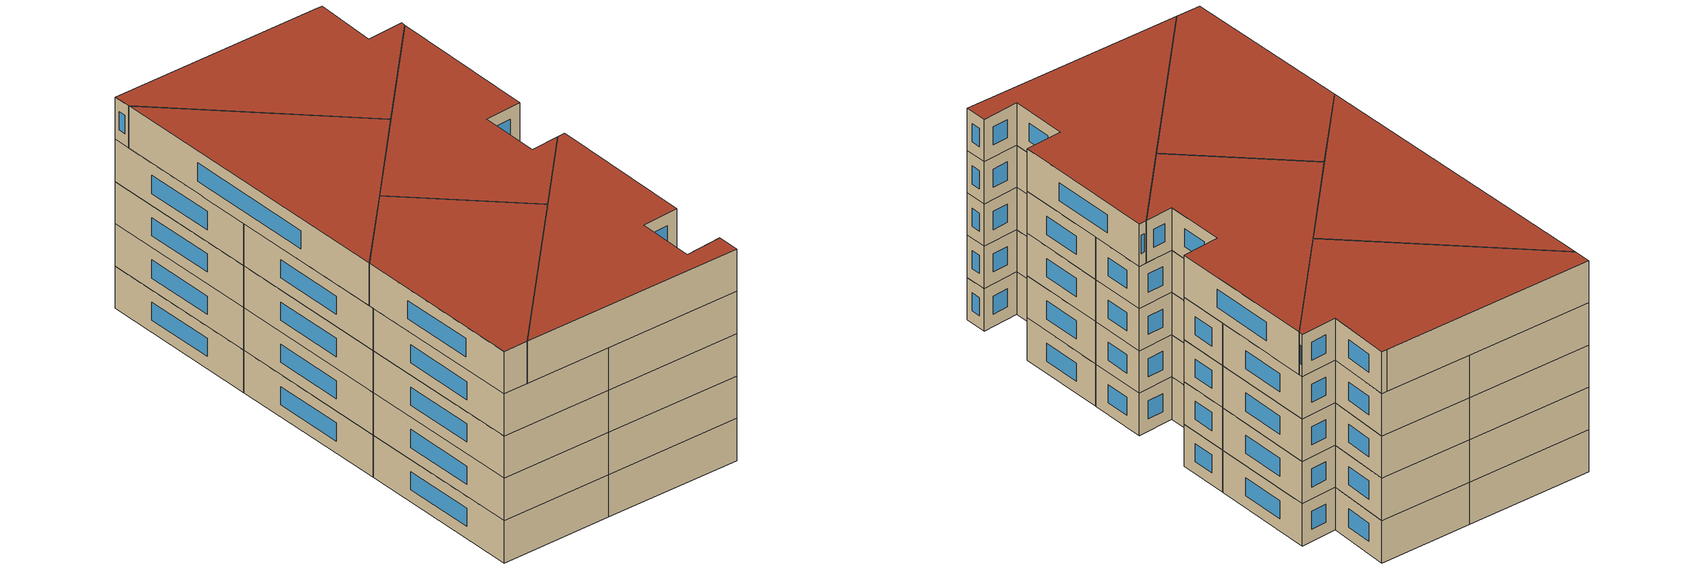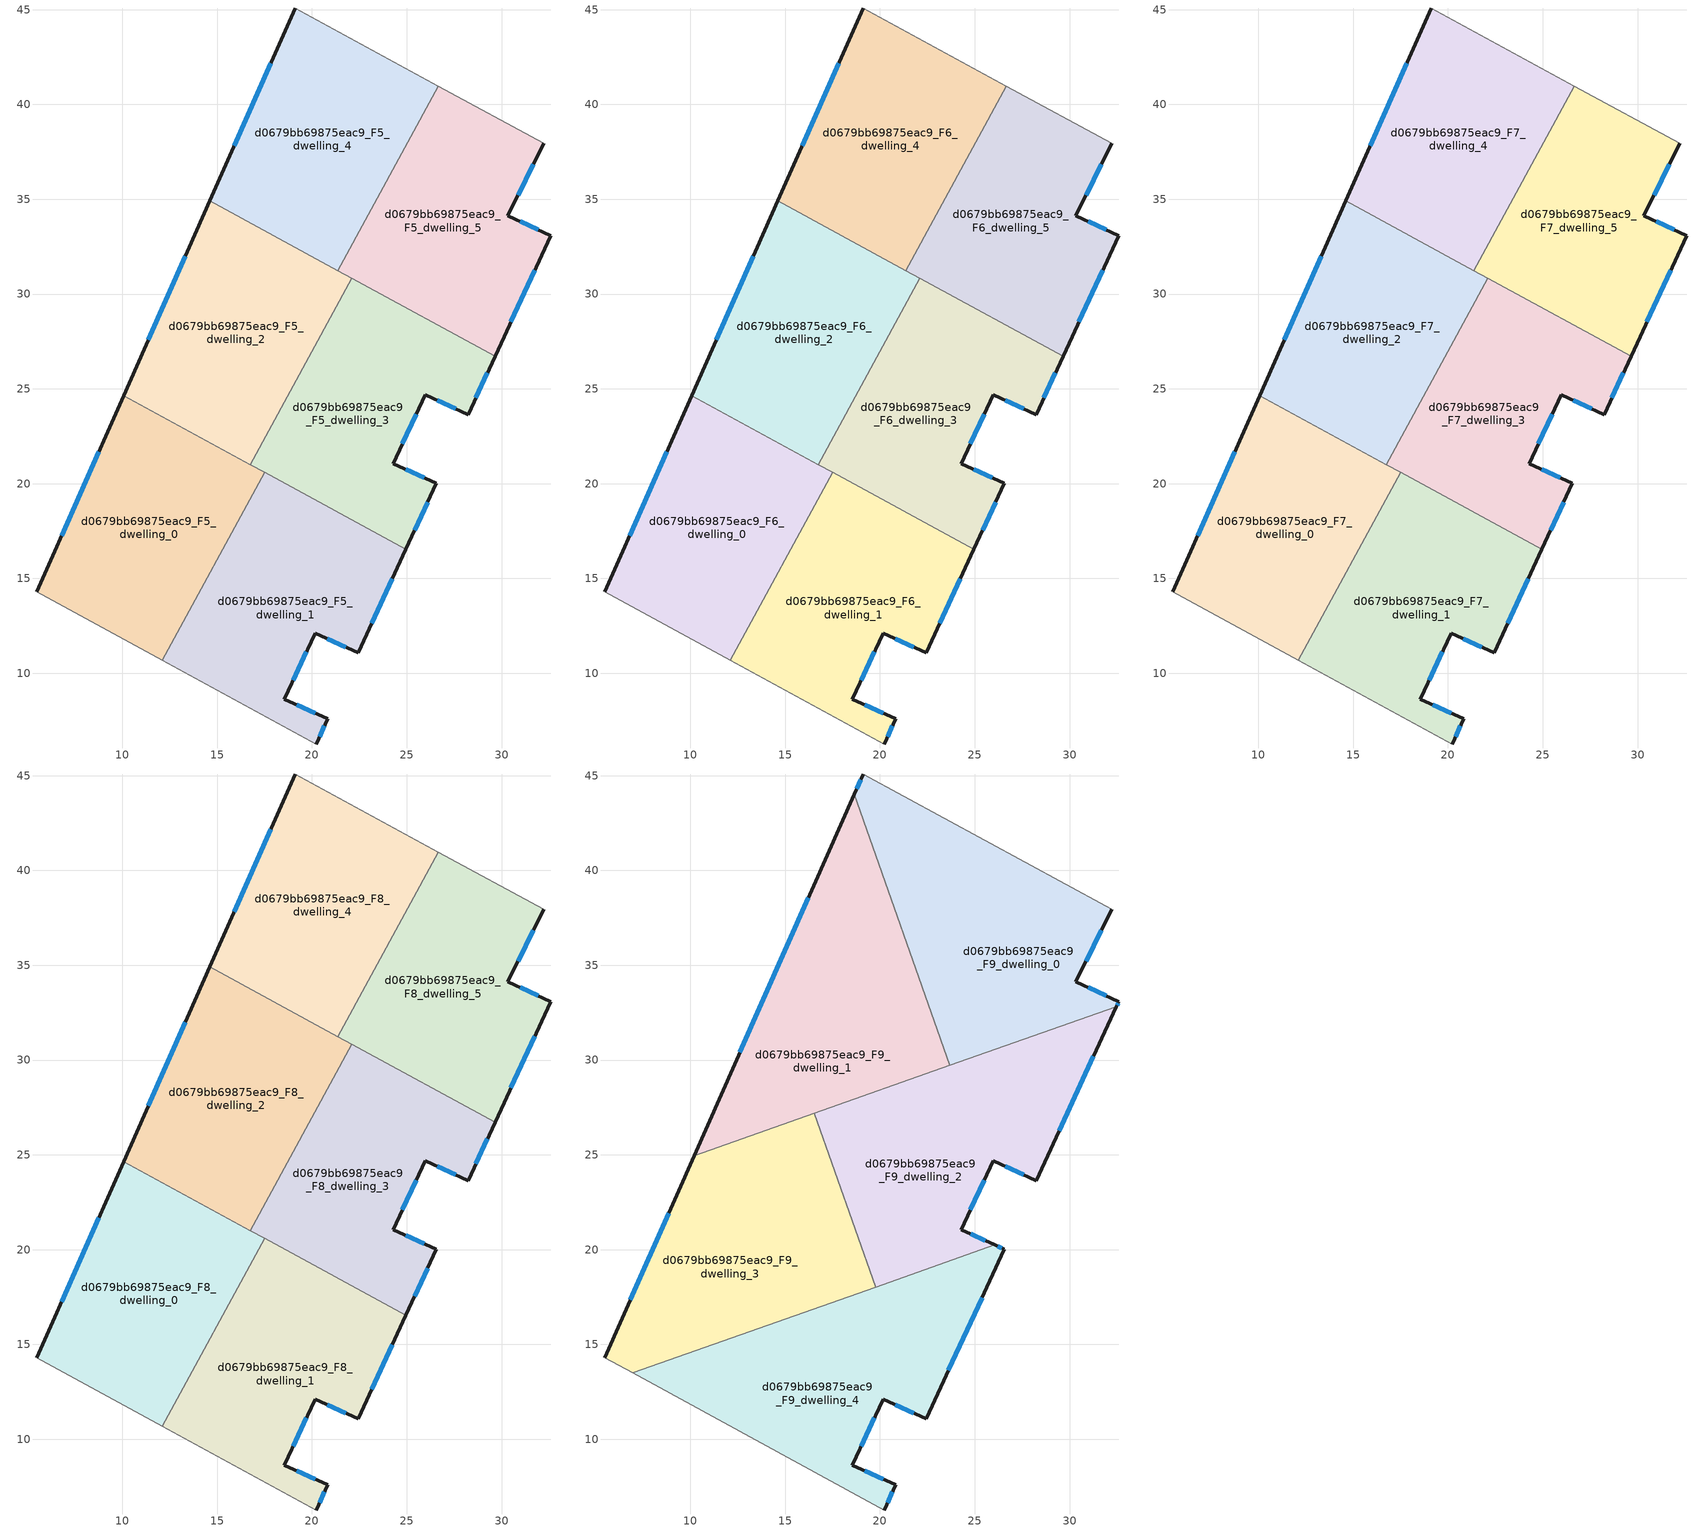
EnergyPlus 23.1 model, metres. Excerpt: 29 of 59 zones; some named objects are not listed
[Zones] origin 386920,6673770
d0679bb69875eac9_F5_dwelling_0
 floor to d0679bb69875eac9_F4_dwelling_0 (EU_floor_Construction): 17.51,20.6 12.11,10.69 5.48,14.31 10.06,24.65 z15
 wall outside (EU_wall_Construction): 10.06,24.65 5.48,14.31 z15:18
 wall to d0679bb69875eac9_F5_dwelling_1 (EU_wall_Construction): 12.11,10.69 17.51,20.6 z15:18
 wall adiabatic (EU_wall_Construction): 5.48,14.31 12.11,10.69 z15:18
 wall to d0679bb69875eac9_F5_dwelling_2 (EU_wall_Construction): 16.75,21.01 10.06,24.65 z15:18
 wall to d0679bb69875eac9_F5_dwelling_3 (EU_wall_Construction): 17.51,20.6 16.75,21.01 z15:18
 window (EU_Window_Construction): 8.76,21.7 6.79,17.26 z15.86:17.14
d0679bb69875eac9_F5_dwelling_1
 floor to d0679bb69875eac9_F4_dwelling_1 (EU_floor_Construction): 24.96,16.54 22.43,11.08 20.16,12.12 18.55,8.63 20.83,7.61 20.23,6.27 12.11,10.69 17.51,20.6 z15
 wall outside (EU_wall_Construction): 20.23,6.27 20.83,7.61 18.55,8.63 20.16,12.12 22.43,11.08 24.96,16.54 z15:18
 wall adiabatic (EU_wall_Construction): 12.11,10.69 20.23,6.27 z15:18
 wall to d0679bb69875eac9_F5_dwelling_3 (EU_wall_Construction): 24.96,16.54 17.51,20.6 z15:18
 window (EU_Window_Construction): 20.4,6.65 20.66,7.23 / 23.15,12.64 24.24,14.98 / 20.81,11.82 21.78,11.38 / 19.01,9.63 19.7,11.13 / 20.18,7.9 19.2,8.34 z15.86:17.14
d0679bb69875eac9_F5_dwelling_2
 floor to d0679bb69875eac9_F4_dwelling_2 (EU_floor_Construction): 22.1,30.84 16.76,21.01 10.06,24.65 14.61,34.92 z15
 wall outside (EU_wall_Construction): 14.61,34.92 10.06,24.65 z15:18
 wall to d0679bb69875eac9_F5_dwelling_3 (EU_wall_Construction): 16.76,21.01 22.1,30.84 z15:18
 wall to d0679bb69875eac9_F5_dwelling_4 (EU_wall_Construction): 21.37,31.24 14.61,34.92 z15:18
 wall to d0679bb69875eac9_F5_dwelling_5 (EU_wall_Construction): 22.1,30.84 21.37,31.24 z15:18
 window (EU_Window_Construction): 13.31,31.98 11.36,27.58 z15.86:17.14
d0679bb69875eac9_F5_dwelling_3
 floor to d0679bb69875eac9_F4_dwelling_3 (EU_floor_Construction): 29.66,26.72 28.24,23.65 25.97,24.7 24.29,21.06 26.56,20.02 24.96,16.54 16.76,21.01 22.1,30.84 z15
 wall outside (EU_wall_Construction): 24.96,16.54 26.56,20.02 24.29,21.06 25.97,24.7 28.24,23.65 29.66,26.72 z15:18
 wall to d0679bb69875eac9_F5_dwelling_5 (EU_wall_Construction): 29.66,26.72 22.1,30.84 z15:18
 window (EU_Window_Construction): 25.42,17.54 26.1,19.02 / 28.64,24.53 29.25,25.84 / 26.62,24.4 27.59,23.95 / 24.77,22.1 25.49,23.66 / 25.91,20.32 24.94,20.76 z15.86:17.14
d0679bb69875eac9_F5_dwelling_4
 floor to d0679bb69875eac9_F4_dwelling_4 (EU_floor_Construction): 26.67,40.97 21.37,31.24 14.61,34.92 19.11,45.09 z15
 wall outside (EU_wall_Construction): 19.11,45.09 14.61,34.92 z15:18
 wall to d0679bb69875eac9_F5_dwelling_5 (EU_wall_Construction): 21.37,31.24 26.67,40.97 z15:18
 wall adiabatic (EU_wall_Construction): 26.67,40.97 19.11,45.09 z15:18
 window (EU_Window_Construction): 17.83,42.18 15.9,37.82 z15.86:17.14
d0679bb69875eac9_F5_dwelling_5
 floor to d0679bb69875eac9_F4_dwelling_5 (EU_floor_Construction): 32.22,37.95 30.33,34.13 32.59,33.09 29.66,26.72 21.37,31.24 26.67,40.97 z15
 wall outside (EU_wall_Construction): 29.66,26.72 32.59,33.09 30.33,34.13 32.22,37.95 z15:18
 wall adiabatic (EU_wall_Construction): 32.22,37.95 26.67,40.97 z15:18
 window (EU_Window_Construction): 30.87,35.22 31.68,36.86 / 31.95,33.39 30.97,33.83 / 30.5,28.54 31.76,31.27 z15.86:17.14
d0679bb69875eac9_F6_dwelling_0
 floor to d0679bb69875eac9_F5_dwelling_0 (EU_floor_Construction): 17.51,20.6 12.11,10.69 5.48,14.31 10.06,24.65 z18
 wall outside (EU_wall_Construction): 10.06,24.65 5.48,14.31 z18:21
 wall to d0679bb69875eac9_F6_dwelling_1 (EU_wall_Construction): 12.11,10.69 17.51,20.6 z18:21
 wall adiabatic (EU_wall_Construction): 5.48,14.31 12.11,10.69 z18:21
 wall to d0679bb69875eac9_F6_dwelling_2 (EU_wall_Construction): 16.75,21.01 10.06,24.65 z18:21
 wall to d0679bb69875eac9_F6_dwelling_3 (EU_wall_Construction): 17.51,20.6 16.75,21.01 z18:21
 window (EU_Window_Construction): 8.76,21.7 6.79,17.26 z18.86:20.14
d0679bb69875eac9_F6_dwelling_1
 floor to d0679bb69875eac9_F5_dwelling_1 (EU_floor_Construction): 24.96,16.54 22.43,11.08 20.16,12.12 18.55,8.63 20.83,7.61 20.23,6.27 12.11,10.69 17.51,20.6 z18
 wall outside (EU_wall_Construction): 20.23,6.27 20.83,7.61 18.55,8.63 20.16,12.12 22.43,11.08 24.96,16.54 z18:21
 wall adiabatic (EU_wall_Construction): 12.11,10.69 20.23,6.27 z18:21
 wall to d0679bb69875eac9_F6_dwelling_3 (EU_wall_Construction): 24.96,16.54 17.51,20.6 z18:21
 window (EU_Window_Construction): 20.4,6.65 20.66,7.23 / 23.15,12.64 24.24,14.98 / 20.81,11.82 21.78,11.38 / 19.01,9.63 19.7,11.13 / 20.18,7.9 19.2,8.34 z18.86:20.14
d0679bb69875eac9_F6_dwelling_2
 floor to d0679bb69875eac9_F5_dwelling_2 (EU_floor_Construction): 22.1,30.84 16.76,21.01 10.06,24.65 14.61,34.92 z18
 wall outside (EU_wall_Construction): 14.61,34.92 10.06,24.65 z18:21
 wall to d0679bb69875eac9_F6_dwelling_3 (EU_wall_Construction): 16.76,21.01 22.1,30.84 z18:21
 wall to d0679bb69875eac9_F6_dwelling_4 (EU_wall_Construction): 21.37,31.24 14.61,34.92 z18:21
 wall to d0679bb69875eac9_F6_dwelling_5 (EU_wall_Construction): 22.1,30.84 21.37,31.24 z18:21
 window (EU_Window_Construction): 13.31,31.98 11.36,27.58 z18.86:20.14
d0679bb69875eac9_F6_dwelling_3
 floor to d0679bb69875eac9_F5_dwelling_3 (EU_floor_Construction): 29.66,26.72 28.24,23.65 25.97,24.7 24.29,21.06 26.56,20.02 24.96,16.54 16.76,21.01 22.1,30.84 z18
 wall outside (EU_wall_Construction): 24.96,16.54 26.56,20.02 24.29,21.06 25.97,24.7 28.24,23.65 29.66,26.72 z18:21
 wall to d0679bb69875eac9_F6_dwelling_5 (EU_wall_Construction): 29.66,26.72 22.1,30.84 z18:21
 window (EU_Window_Construction): 25.42,17.54 26.1,19.02 / 28.64,24.53 29.25,25.84 / 26.62,24.4 27.59,23.95 / 24.77,22.1 25.49,23.66 / 25.91,20.32 24.94,20.76 z18.86:20.14
d0679bb69875eac9_F6_dwelling_4
 floor to d0679bb69875eac9_F5_dwelling_4 (EU_floor_Construction): 26.67,40.97 21.37,31.24 14.61,34.92 19.11,45.09 z18
 wall outside (EU_wall_Construction): 19.11,45.09 14.61,34.92 z18:21
 wall to d0679bb69875eac9_F6_dwelling_5 (EU_wall_Construction): 21.37,31.24 26.67,40.97 z18:21
 wall adiabatic (EU_wall_Construction): 26.67,40.97 19.11,45.09 z18:21
 window (EU_Window_Construction): 17.83,42.18 15.9,37.82 z18.86:20.14
d0679bb69875eac9_F6_dwelling_5
 floor to d0679bb69875eac9_F5_dwelling_5 (EU_floor_Construction): 32.22,37.95 30.33,34.13 32.59,33.09 29.66,26.72 21.37,31.24 26.67,40.97 z18
 wall outside (EU_wall_Construction): 29.66,26.72 32.59,33.09 30.33,34.13 32.22,37.95 z18:21
 wall adiabatic (EU_wall_Construction): 32.22,37.95 26.67,40.97 z18:21
 window (EU_Window_Construction): 30.87,35.22 31.68,36.86 / 31.95,33.39 30.97,33.83 / 30.5,28.54 31.76,31.27 z18.86:20.14
d0679bb69875eac9_F7_dwelling_0
 floor to d0679bb69875eac9_F6_dwelling_0 (EU_floor_Construction): 17.51,20.6 12.11,10.69 5.48,14.31 10.06,24.65 z21
 wall outside (EU_wall_Construction): 10.06,24.65 5.48,14.31 z21:24
 wall to d0679bb69875eac9_F7_dwelling_1 (EU_wall_Construction): 12.11,10.69 17.51,20.6 z21:24
 wall adiabatic (EU_wall_Construction): 5.48,14.31 12.11,10.69 z21:24
 wall to d0679bb69875eac9_F7_dwelling_2 (EU_wall_Construction): 16.75,21.01 10.06,24.65 z21:24
 wall to d0679bb69875eac9_F7_dwelling_3 (EU_wall_Construction): 17.51,20.6 16.75,21.01 z21:24
 window (EU_Window_Construction): 8.76,21.7 6.79,17.26 z21.86:23.14
d0679bb69875eac9_F7_dwelling_1
 floor to d0679bb69875eac9_F6_dwelling_1 (EU_floor_Construction): 24.96,16.54 22.43,11.08 20.16,12.12 18.55,8.63 20.83,7.61 20.23,6.27 12.11,10.69 17.51,20.6 z21
 wall outside (EU_wall_Construction): 20.23,6.27 20.83,7.61 18.55,8.63 20.16,12.12 22.43,11.08 24.96,16.54 z21:24
 wall adiabatic (EU_wall_Construction): 12.11,10.69 20.23,6.27 z21:24
 wall to d0679bb69875eac9_F7_dwelling_3 (EU_wall_Construction): 24.96,16.54 17.51,20.6 z21:24
 window (EU_Window_Construction): 20.4,6.65 20.66,7.23 / 23.15,12.64 24.24,14.98 / 20.81,11.82 21.78,11.38 / 19.01,9.63 19.7,11.13 / 20.18,7.9 19.2,8.34 z21.86:23.14
d0679bb69875eac9_F7_dwelling_2
 floor to d0679bb69875eac9_F6_dwelling_2 (EU_floor_Construction): 22.1,30.84 16.76,21.01 10.06,24.65 14.61,34.92 z21
 wall outside (EU_wall_Construction): 14.61,34.92 10.06,24.65 z21:24
 wall to d0679bb69875eac9_F7_dwelling_3 (EU_wall_Construction): 16.76,21.01 22.1,30.84 z21:24
 wall to d0679bb69875eac9_F7_dwelling_4 (EU_wall_Construction): 21.37,31.24 14.61,34.92 z21:24
 wall to d0679bb69875eac9_F7_dwelling_5 (EU_wall_Construction): 22.1,30.84 21.37,31.24 z21:24
 window (EU_Window_Construction): 13.31,31.98 11.36,27.58 z21.86:23.14
d0679bb69875eac9_F7_dwelling_3
 floor to d0679bb69875eac9_F6_dwelling_3 (EU_floor_Construction): 29.66,26.72 28.24,23.65 25.97,24.7 24.29,21.06 26.56,20.02 24.96,16.54 16.76,21.01 22.1,30.84 z21
 wall outside (EU_wall_Construction): 24.96,16.54 26.56,20.02 24.29,21.06 25.97,24.7 28.24,23.65 29.66,26.72 z21:24
 wall to d0679bb69875eac9_F7_dwelling_5 (EU_wall_Construction): 29.66,26.72 22.1,30.84 z21:24
 window (EU_Window_Construction): 25.42,17.54 26.1,19.02 / 28.64,24.53 29.25,25.84 / 26.62,24.4 27.59,23.95 / 24.77,22.1 25.49,23.66 / 25.91,20.32 24.94,20.76 z21.86:23.14
d0679bb69875eac9_F7_dwelling_4
 floor to d0679bb69875eac9_F6_dwelling_4 (EU_floor_Construction): 26.67,40.97 21.37,31.24 14.61,34.92 19.11,45.09 z21
 wall outside (EU_wall_Construction): 19.11,45.09 14.61,34.92 z21:24
 wall to d0679bb69875eac9_F7_dwelling_5 (EU_wall_Construction): 21.37,31.24 26.67,40.97 z21:24
 wall adiabatic (EU_wall_Construction): 26.67,40.97 19.11,45.09 z21:24
 window (EU_Window_Construction): 17.83,42.18 15.9,37.82 z21.86:23.14
d0679bb69875eac9_F7_dwelling_5
 floor to d0679bb69875eac9_F6_dwelling_5 (EU_floor_Construction): 32.22,37.95 30.33,34.13 32.59,33.09 29.66,26.72 21.37,31.24 26.67,40.97 z21
 wall outside (EU_wall_Construction): 29.66,26.72 32.59,33.09 30.33,34.13 32.22,37.95 z21:24
 wall adiabatic (EU_wall_Construction): 32.22,37.95 26.67,40.97 z21:24
 window (EU_Window_Construction): 30.87,35.22 31.68,36.86 / 31.95,33.39 30.97,33.83 / 30.5,28.54 31.76,31.27 z21.86:23.14
d0679bb69875eac9_F8_dwelling_0
 floor to d0679bb69875eac9_F7_dwelling_0 (EU_floor_Construction): 17.51,20.6 12.11,10.69 5.48,14.31 10.06,24.65 z24
 wall outside (EU_wall_Construction): 10.06,24.65 5.48,14.31 z24:27
 wall to d0679bb69875eac9_F8_dwelling_1 (EU_wall_Construction): 12.11,10.69 17.51,20.6 z24:27
 wall adiabatic (EU_wall_Construction): 5.48,14.31 12.11,10.69 z24:27
 wall to d0679bb69875eac9_F8_dwelling_2 (EU_wall_Construction): 16.75,21.01 10.06,24.65 z24:27
 wall to d0679bb69875eac9_F8_dwelling_3 (EU_wall_Construction): 17.51,20.6 16.75,21.01 z24:27
 window (EU_Window_Construction): 8.76,21.7 6.79,17.26 z24.86:26.14
d0679bb69875eac9_F8_dwelling_1
 floor to d0679bb69875eac9_F7_dwelling_1 (EU_floor_Construction): 24.96,16.54 22.43,11.08 20.16,12.12 18.55,8.63 20.83,7.61 20.23,6.27 12.11,10.69 17.51,20.6 z24
 wall outside (EU_wall_Construction): 20.23,6.27 20.83,7.61 18.55,8.63 20.16,12.12 22.43,11.08 24.96,16.54 z24:27
 wall adiabatic (EU_wall_Construction): 12.11,10.69 20.23,6.27 z24:27
 wall to d0679bb69875eac9_F8_dwelling_3 (EU_wall_Construction): 24.96,16.54 17.51,20.6 z24:27
 window (EU_Window_Construction): 20.4,6.65 20.66,7.23 / 23.15,12.64 24.24,14.98 / 20.81,11.82 21.78,11.38 / 19.01,9.63 19.7,11.13 / 20.18,7.9 19.2,8.34 z24.86:26.14
 ceiling adiabatic (EU_roof_Construction): 21.26,18.56 19.19,19.68 19.77,18.03 z27
d0679bb69875eac9_F8_dwelling_2
 floor to d0679bb69875eac9_F7_dwelling_2 (EU_floor_Construction): 22.1,30.84 16.76,21.01 10.06,24.65 14.61,34.92 z24
 wall outside (EU_wall_Construction): 14.61,34.92 10.06,24.65 z24:27
 wall to d0679bb69875eac9_F8_dwelling_3 (EU_wall_Construction): 16.76,21.01 22.1,30.84 z24:27
 wall to d0679bb69875eac9_F8_dwelling_4 (EU_wall_Construction): 21.37,31.24 14.61,34.92 z24:27
 wall to d0679bb69875eac9_F8_dwelling_5 (EU_wall_Construction): 22.1,30.84 21.37,31.24 z24:27
 window (EU_Window_Construction): 13.31,31.98 11.36,27.58 z24.86:26.14
d0679bb69875eac9_F8_dwelling_3
 floor to d0679bb69875eac9_F7_dwelling_3 (EU_floor_Construction): 29.66,26.72 28.24,23.65 25.97,24.7 24.29,21.06 26.56,20.02 24.96,16.54 16.76,21.01 22.1,30.84 z24
 wall outside (EU_wall_Construction): 24.96,16.54 26.56,20.02 24.29,21.06 25.97,24.7 28.24,23.65 29.66,26.72 z24:27
 wall to d0679bb69875eac9_F8_dwelling_5 (EU_wall_Construction): 29.66,26.72 22.1,30.84 z24:27
 window (EU_Window_Construction): 25.42,17.54 26.1,19.02 / 28.64,24.53 29.25,25.84 / 26.62,24.4 27.59,23.95 / 24.77,22.1 25.49,23.66 / 25.91,20.32 24.94,20.76 z24.86:26.14
 ceiling adiabatic (EU_roof_Construction): 23.97,29.82 22.1,30.84 23.57,30.04 23.69,29.72 z27
d0679bb69875eac9_F8_dwelling_4
 floor to d0679bb69875eac9_F7_dwelling_4 (EU_floor_Construction): 26.67,40.97 21.37,31.24 14.61,34.92 19.11,45.09 z24
 wall outside (EU_wall_Construction): 19.11,45.09 14.61,34.92 z24:27
 wall to d0679bb69875eac9_F8_dwelling_5 (EU_wall_Construction): 21.37,31.24 26.67,40.97 z24:27
 wall adiabatic (EU_wall_Construction): 26.67,40.97 19.11,45.09 z24:27
 window (EU_Window_Construction): 17.83,42.18 15.9,37.82 z24.86:26.14
d0679bb69875eac9_F8_dwelling_5
 floor to d0679bb69875eac9_F7_dwelling_5 (EU_floor_Construction): 32.22,37.95 30.33,34.13 32.59,33.09 29.66,26.72 21.37,31.24 26.67,40.97 z24
 wall outside (EU_wall_Construction): 29.66,26.72 32.59,33.09 30.33,34.13 32.22,37.95 z24:27
 wall adiabatic (EU_wall_Construction): 32.22,37.95 26.67,40.97 z24:27
 window (EU_Window_Construction): 30.87,35.22 31.68,36.86 / 31.95,33.39 30.97,33.83 / 30.5,28.54 31.76,31.27 z24.86:26.14
d0679bb69875eac9_F9_dwelling_0
 floor to d0679bb69875eac9_F8_dwelling_5 (EU_floor_Construction): 31.93,38.11 32.22,37.95 30.33,34.13 32.59,33.09 32.47,32.82 23.97,29.82 23.57,30.04 22.45,33.22 26.67,40.97 z27
 floor adiabatic (EU_floor_Construction): 23.97,29.82 23.69,29.72 23.57,30.04 z27
 floor to d0679bb69875eac9_F8_dwelling_4 (EU_floor_Construction): 26.67,40.97 22.45,33.22 18.64,44.02 19.11,45.09 z27
 wall outside (EU_wall_Construction): 19.11,45.09 18.64,44.02 / 32.47,32.82 32.59,33.09 30.33,34.13 32.22,37.95 z27:30
 wall to d0679bb69875eac9_F9_dwelling_1 (EU_wall_Construction): 18.64,44.02 23.69,29.72 z27:30
 wall adiabatic (EU_wall_Construction): 32.22,37.95 31.93,38.11 19.11,45.09 z27:30
 wall to d0679bb69875eac9_F9_dwelling_2 (EU_wall_Construction): 23.69,29.72 32.47,32.82 z27:30
 window (EU_Window_Construction): 18.98,44.78 18.78,44.32 / 30.87,35.22 31.68,36.86 / 31.95,33.39 30.97,33.83 / 32.51,32.9 32.56,33.01 z27.86:29.14
 roof outside (EU_roof_Construction): 32.47,32.82 32.59,33.09 30.33,34.13 32.22,37.95 31.93,38.11 19.11,45.09 18.64,44.02 23.69,29.72 z30
d0679bb69875eac9_F9_dwelling_1
 floor to d0679bb69875eac9_F8_dwelling_2 (EU_floor_Construction): 22.1,30.84 20.98,28.76 10.2,24.96 14.61,34.92 z27
 floor to d0679bb69875eac9_F8_dwelling_4 (EU_floor_Construction): 18.64,44.02 22.45,33.22 21.37,31.24 14.61,34.91 z27
 floor to d0679bb69875eac9_F8_dwelling_5 (EU_floor_Construction): 22.45,33.22 23.57,30.04 21.37,31.24 z27
 floor to d0679bb69875eac9_F8_dwelling_3 (EU_floor_Construction): 23.57,30.04 23.69,29.72 20.98,28.76 22.1,30.84 z27
 wall outside (EU_wall_Construction): 18.64,44.02 10.2,24.96 z27:30
 wall to d0679bb69875eac9_F9_dwelling_3 (EU_wall_Construction): 10.2,24.96 16.54,27.2 z27:30
 wall to d0679bb69875eac9_F9_dwelling_2 (EU_wall_Construction): 16.54,27.2 23.69,29.72 z27:30
 window (EU_Window_Construction): 16.23,38.57 12.61,30.4 z27.86:29.14
 roof outside (EU_roof_Construction): 23.69,29.72 18.64,44.02 10.2,24.96 z30
d0679bb69875eac9_F9_dwelling_2
 floor to d0679bb69875eac9_F8_dwelling_3 (EU_floor_Construction): 29.66,26.72 28.24,23.65 25.97,24.7 24.29,21.06 26.06,20.25 21.26,18.56 19.19,19.69 17.95,23.2 20.98,28.76 23.97,29.82 z27
 floor to d0679bb69875eac9_F8_dwelling_5 (EU_floor_Construction): 32.47,32.82 29.66,26.72 23.97,29.82 z27
 floor adiabatic (EU_floor_Construction): 21.26,18.56 19.77,18.03 19.19,19.68 z27
 floor to d0679bb69875eac9_F8_dwelling_2 (EU_floor_Construction): 20.98,28.76 17.95,23.2 16.54,27.2 z27
 wall outside (EU_wall_Construction): 26.06,20.25 24.29,21.06 25.97,24.7 28.24,23.65 32.47,32.82 z27:30
 wall to d0679bb69875eac9_F9_dwelling_4 (EU_wall_Construction): 19.77,18.03 26.06,20.25 z27:30
 wall to d0679bb69875eac9_F9_dwelling_3 (EU_wall_Construction): 16.54,27.2 19.77,18.03 z27:30
 window (EU_Window_Construction): 29.45,26.27 31.26,30.2 / 26.62,24.4 27.59,23.95 / 24.77,22.1 25.49,23.66 / 25.55,20.48 24.8,20.83 z27.86:29.14
 roof outside (EU_roof_Construction): 26.06,20.25 24.29,21.06 25.97,24.7 28.24,23.65 32.47,32.82 16.54,27.2 19.77,18.03 z30
d0679bb69875eac9_F9_dwelling_3
 floor to d0679bb69875eac9_F8_dwelling_0 (EU_floor_Construction): 17.51,20.6 15.24,16.43 6.95,13.51 5.48,14.31 10.06,24.65 z27
 floor to d0679bb69875eac9_F8_dwelling_2 (EU_floor_Construction): 16.54,27.2 17.95,23.2 16.76,21.01 10.06,24.65 10.2,24.96 z27
 floor to d0679bb69875eac9_F8_dwelling_3 (EU_floor_Construction): 17.95,23.2 19.19,19.69 16.76,21.01 z27
 floor to d0679bb69875eac9_F8_dwelling_1 (EU_floor_Construction): 19.19,19.68 19.77,18.03 15.24,16.43 17.51,20.6 z27
 wall outside (EU_wall_Construction): 10.2,24.96 5.48,14.31 z27:30
 wall adiabatic (EU_wall_Construction): 5.48,14.31 6.95,13.51 z27:30
 wall to d0679bb69875eac9_F9_dwelling_4 (EU_wall_Construction): 6.95,13.51 19.77,18.03 z27:30
 window (EU_Window_Construction): 8.85,21.92 6.83,17.35 z27.86:29.14
 roof outside (EU_roof_Construction): 19.77,18.03 16.54,27.2 10.2,24.96 5.48,14.31 6.95,13.51 z30
d0679bb69875eac9_F9_dwelling_4
 floor to d0679bb69875eac9_F8_dwelling_1 (EU_floor_Construction): 24.96,16.54 22.43,11.08 20.16,12.12 18.55,8.63 20.83,7.61 20.23,6.27 12.11,10.69 15.24,16.43 21.26,18.56 z27
 floor to d0679bb69875eac9_F8_dwelling_0 (EU_floor_Construction): 15.24,16.43 12.11,10.69 6.95,13.51 z27
 floor to d0679bb69875eac9_F8_dwelling_3 (EU_floor_Construction): 26.56,20.02 24.96,16.54 21.26,18.56 26.06,20.25 z27
 wall outside (EU_wall_Construction): 20.23,6.27 20.83,7.61 18.55,8.63 20.16,12.12 22.43,11.08 26.56,20.02 26.06,20.25 z27:30
 wall adiabatic (EU_wall_Construction): 6.95,13.51 20.23,6.27 z27:30
 window (EU_Window_Construction): 19.01,9.63 19.7,11.13 / 20.18,7.9 19.2,8.34 / 20.4,6.65 20.66,7.23 / 26.42,20.08 26.2,20.18 / 23.61,13.63 25.38,17.46 / 20.81,11.82 21.78,11.38 z27.86:29.14
 roof outside (EU_roof_Construction): 20.83,7.61 18.55,8.63 20.16,12.12 22.43,11.08 26.56,20.02 26.06,20.25 6.95,13.51 20.23,6.27 z30
[Building]
EU S2 Campaign: North Axis=0; Terrain=City; Solar Distribution=FullExterior
[Site:Location]
Helsinki-Vantaa.AP: Latitude=60.317; Longitude=24.963; Time Zone=2; Elevation=54.6
[SizingPeriod:WeatherFileDays]
AnnualSizingPeriod: Begin Month=1; Begin Day of Month=1; End Month=12; End Day of Month=31; Day of Week for Start Day=Monday; Use Weather File Daylight Saving Period=No; Use Weather File Rain and Snow Indicators=No
[MATERIAL]
EU_InternalMass_Material: Roughness=MediumRough; Thickness=0.1; Conductivity=1; Density=1800; Specific Heat=900; Thermal Absorptance=0.9; Solar Absorptance=0.7; Visible Absorptance=0.7
[MATERIAL:NOMASS] Roughness=MediumRough; Thermal Absorptance=0.9; Solar Absorptance=0.7; Visible Absorptance=0.7
Name | Thermal Resistance
EU_wall_NoMass | 2.6932
EU_roof_NoMass | 3.19818
EU_floor_NoMass | 2.22482
[WINDOWMATERIAL:SIMPLEGLAZINGSYSTEM]
EU_Window_SimpleGlazing: UFactor=2.14966; Solar Heat Gain Coefficient=0.7; Visible Transmittance=0.7
[CONSTRUCTION]
EU_wall_Construction: EU_wall_NoMass
EU_roof_Construction: EU_roof_NoMass
EU_floor_Construction: EU_floor_NoMass
EU_Window_Construction: EU_Window_SimpleGlazing
EU_InternalMass_Construction: EU_InternalMass_Material
[ZONE] Type=1; Multiplier=1; Ceiling Height=autocalculate; Floor Area=autocalculate; Part of Total Floor Area=Yes
Name | Volume
d0679bb69875eac9_F5_dwelling_0; d0679bb69875eac9_F6_dwelling_0; d0679bb69875eac9_F7_dwelling_0; d0679bb69875eac9_F8_dwelling_0 | 271.088
d0679bb69875eac9_F9_dwelling_0; d0679bb69875eac9_F9_dwelling_3 | 325.277
d0679bb69875eac9_F5_dwelling_1; d0679bb69875eac9_F6_dwelling_1; d0679bb69875eac9_F7_dwelling_1; d0679bb69875eac9_F8_dwelling_1; d0679bb69875eac9_F5_dwelling_4; d0679bb69875eac9_F6_dwelling_4; d0679bb69875eac9_F7_dwelling_4; d0679bb69875eac9_F8_dwelling_4 | 271.062
d0679bb69875eac9_F9_dwelling_1 | 325.282
d0679bb69875eac9_F5_dwelling_2; d0679bb69875eac9_F6_dwelling_2; d0679bb69875eac9_F7_dwelling_2; d0679bb69875eac9_F8_dwelling_2 | 271.052
d0679bb69875eac9_F9_dwelling_2 | 325.28
d0679bb69875eac9_F5_dwelling_3; d0679bb69875eac9_F6_dwelling_3; d0679bb69875eac9_F7_dwelling_3; d0679bb69875eac9_F8_dwelling_3 | 271.085
d0679bb69875eac9_F9_dwelling_4 | 325.29
d0679bb69875eac9_F5_dwelling_5; d0679bb69875eac9_F6_dwelling_5; d0679bb69875eac9_F7_dwelling_5; d0679bb69875eac9_F8_dwelling_5 | 271.077
[INTERNALMASS] Construction=EU_InternalMass_Construction
Name | Zone or ZoneList | Surface Area
d0679bb69875eac9_F5_dwelling_0_EU_InternalMass | d0679bb69875eac9_F5_dwelling_0 | 90.3627
d0679bb69875eac9_F5_dwelling_1_EU_InternalMass | d0679bb69875eac9_F5_dwelling_1 | 90.3539
d0679bb69875eac9_F5_dwelling_2_EU_InternalMass | d0679bb69875eac9_F5_dwelling_2 | 90.3506
d0679bb69875eac9_F5_dwelling_3_EU_InternalMass | d0679bb69875eac9_F5_dwelling_3 | 90.3617
d0679bb69875eac9_F5_dwelling_4_EU_InternalMass | d0679bb69875eac9_F5_dwelling_4 | 90.354
d0679bb69875eac9_F5_dwelling_5_EU_InternalMass | d0679bb69875eac9_F5_dwelling_5 | 90.359
d0679bb69875eac9_F6_dwelling_0_EU_InternalMass | d0679bb69875eac9_F6_dwelling_0 | 90.3627
d0679bb69875eac9_F6_dwelling_1_EU_InternalMass | d0679bb69875eac9_F6_dwelling_1 | 90.3539
d0679bb69875eac9_F6_dwelling_2_EU_InternalMass | d0679bb69875eac9_F6_dwelling_2 | 90.3506
d0679bb69875eac9_F6_dwelling_3_EU_InternalMass | d0679bb69875eac9_F6_dwelling_3 | 90.3617
d0679bb69875eac9_F6_dwelling_4_EU_InternalMass | d0679bb69875eac9_F6_dwelling_4 | 90.354
d0679bb69875eac9_F6_dwelling_5_EU_InternalMass | d0679bb69875eac9_F6_dwelling_5 | 90.359
d0679bb69875eac9_F7_dwelling_0_EU_InternalMass | d0679bb69875eac9_F7_dwelling_0 | 90.3627
d0679bb69875eac9_F7_dwelling_1_EU_InternalMass | d0679bb69875eac9_F7_dwelling_1 | 90.3539
d0679bb69875eac9_F7_dwelling_2_EU_InternalMass | d0679bb69875eac9_F7_dwelling_2 | 90.3506
d0679bb69875eac9_F7_dwelling_3_EU_InternalMass | d0679bb69875eac9_F7_dwelling_3 | 90.3617
d0679bb69875eac9_F7_dwelling_4_EU_InternalMass | d0679bb69875eac9_F7_dwelling_4 | 90.354
d0679bb69875eac9_F7_dwelling_5_EU_InternalMass | d0679bb69875eac9_F7_dwelling_5 | 90.359
d0679bb69875eac9_F8_dwelling_0_EU_InternalMass | d0679bb69875eac9_F8_dwelling_0 | 90.3627
d0679bb69875eac9_F8_dwelling_1_EU_InternalMass | d0679bb69875eac9_F8_dwelling_1 | 90.3539
d0679bb69875eac9_F8_dwelling_2_EU_InternalMass | d0679bb69875eac9_F8_dwelling_2 | 90.3506
d0679bb69875eac9_F8_dwelling_3_EU_InternalMass | d0679bb69875eac9_F8_dwelling_3 | 90.3617
d0679bb69875eac9_F8_dwelling_4_EU_InternalMass | d0679bb69875eac9_F8_dwelling_4 | 90.354
d0679bb69875eac9_F8_dwelling_5_EU_InternalMass | d0679bb69875eac9_F8_dwelling_5 | 90.359
d0679bb69875eac9_F9_dwelling_0_EU_InternalMass | d0679bb69875eac9_F9_dwelling_0 | 108.425
d0679bb69875eac9_F9_dwelling_1_EU_InternalMass | d0679bb69875eac9_F9_dwelling_1 | 108.43
d0679bb69875eac9_F9_dwelling_2_EU_InternalMass | d0679bb69875eac9_F9_dwelling_2 | 108.427
d0679bb69875eac9_F9_dwelling_3_EU_InternalMass | d0679bb69875eac9_F9_dwelling_3 | 108.423
d0679bb69875eac9_F9_dwelling_4_EU_InternalMass | d0679bb69875eac9_F9_dwelling_4 | 108.43
[OTHEREQUIPMENT] Fuel Type=Electricity; Design Level Calculation Method=Watts/Area; Power per Zone Floor Area=1; Fraction Latent=0; Fraction Radiant=0; Fraction Lost=0; Carbon Dioxide Generation Rate=0; EndUse Subcategory=EU_Step8_InternalGains
Name | Zone or ZoneList or Space or SpaceList | Schedule
EU_Step8_InternalGain_d0679bb69875eac9_F5_dwelling_0_f000 | d0679bb69875eac9_F5_dwelling_0 | EU_Step8_GainSchedule_d0679bb69875eac9_F5_dwelling_0_f000
EU_Step8_InternalGain_d0679bb69875eac9_F5_dwelling_1_f000 | d0679bb69875eac9_F5_dwelling_1 | EU_Step8_GainSchedule_d0679bb69875eac9_F5_dwelling_1_f000
EU_Step8_InternalGain_d0679bb69875eac9_F5_dwelling_2_f000 | d0679bb69875eac9_F5_dwelling_2 | EU_Step8_GainSchedule_d0679bb69875eac9_F5_dwelling_2_f000
EU_Step8_InternalGain_d0679bb69875eac9_F5_dwelling_3_f000 | d0679bb69875eac9_F5_dwelling_3 | EU_Step8_GainSchedule_d0679bb69875eac9_F5_dwelling_3_f000
EU_Step8_InternalGain_d0679bb69875eac9_F5_dwelling_4_f000 | d0679bb69875eac9_F5_dwelling_4 | EU_Step8_GainSchedule_d0679bb69875eac9_F5_dwelling_4_f000
EU_Step8_InternalGain_d0679bb69875eac9_F5_dwelling_5_f000 | d0679bb69875eac9_F5_dwelling_5 | EU_Step8_GainSchedule_d0679bb69875eac9_F5_dwelling_5_f000
EU_Step8_InternalGain_d0679bb69875eac9_F6_dwelling_0_f000 | d0679bb69875eac9_F6_dwelling_0 | EU_Step8_GainSchedule_d0679bb69875eac9_F6_dwelling_0_f000
EU_Step8_InternalGain_d0679bb69875eac9_F6_dwelling_1_f000 | d0679bb69875eac9_F6_dwelling_1 | EU_Step8_GainSchedule_d0679bb69875eac9_F6_dwelling_1_f000
EU_Step8_InternalGain_d0679bb69875eac9_F6_dwelling_2_f000 | d0679bb69875eac9_F6_dwelling_2 | EU_Step8_GainSchedule_d0679bb69875eac9_F6_dwelling_2_f000
EU_Step8_InternalGain_d0679bb69875eac9_F6_dwelling_3_f000 | d0679bb69875eac9_F6_dwelling_3 | EU_Step8_GainSchedule_d0679bb69875eac9_F6_dwelling_3_f000
EU_Step8_InternalGain_d0679bb69875eac9_F6_dwelling_4_f000 | d0679bb69875eac9_F6_dwelling_4 | EU_Step8_GainSchedule_d0679bb69875eac9_F6_dwelling_4_f000
EU_Step8_InternalGain_d0679bb69875eac9_F6_dwelling_5_f000 | d0679bb69875eac9_F6_dwelling_5 | EU_Step8_GainSchedule_d0679bb69875eac9_F6_dwelling_5_f000
EU_Step8_InternalGain_d0679bb69875eac9_F7_dwelling_0_f000 | d0679bb69875eac9_F7_dwelling_0 | EU_Step8_GainSchedule_d0679bb69875eac9_F7_dwelling_0_f000
EU_Step8_InternalGain_d0679bb69875eac9_F7_dwelling_1_f000 | d0679bb69875eac9_F7_dwelling_1 | EU_Step8_GainSchedule_d0679bb69875eac9_F7_dwelling_1_f000
EU_Step8_InternalGain_d0679bb69875eac9_F7_dwelling_2_f000 | d0679bb69875eac9_F7_dwelling_2 | EU_Step8_GainSchedule_d0679bb69875eac9_F7_dwelling_2_f000
EU_Step8_InternalGain_d0679bb69875eac9_F7_dwelling_3_f000 | d0679bb69875eac9_F7_dwelling_3 | EU_Step8_GainSchedule_d0679bb69875eac9_F7_dwelling_3_f000
EU_Step8_InternalGain_d0679bb69875eac9_F7_dwelling_4_f000 | d0679bb69875eac9_F7_dwelling_4 | EU_Step8_GainSchedule_d0679bb69875eac9_F7_dwelling_4_f000
EU_Step8_InternalGain_d0679bb69875eac9_F7_dwelling_5_f000 | d0679bb69875eac9_F7_dwelling_5 | EU_Step8_GainSchedule_d0679bb69875eac9_F7_dwelling_5_f000
EU_Step8_InternalGain_d0679bb69875eac9_F8_dwelling_0_f000 | d0679bb69875eac9_F8_dwelling_0 | EU_Step8_GainSchedule_d0679bb69875eac9_F8_dwelling_0_f000
EU_Step8_InternalGain_d0679bb69875eac9_F8_dwelling_1_f000 | d0679bb69875eac9_F8_dwelling_1 | EU_Step8_GainSchedule_d0679bb69875eac9_F8_dwelling_1_f000
EU_Step8_InternalGain_d0679bb69875eac9_F8_dwelling_2_f000 | d0679bb69875eac9_F8_dwelling_2 | EU_Step8_GainSchedule_d0679bb69875eac9_F8_dwelling_2_f000
EU_Step8_InternalGain_d0679bb69875eac9_F8_dwelling_3_f000 | d0679bb69875eac9_F8_dwelling_3 | EU_Step8_GainSchedule_d0679bb69875eac9_F8_dwelling_3_f000
EU_Step8_InternalGain_d0679bb69875eac9_F8_dwelling_4_f000 | d0679bb69875eac9_F8_dwelling_4 | EU_Step8_GainSchedule_d0679bb69875eac9_F8_dwelling_4_f000
EU_Step8_InternalGain_d0679bb69875eac9_F8_dwelling_5_f000 | d0679bb69875eac9_F8_dwelling_5 | EU_Step8_GainSchedule_d0679bb69875eac9_F8_dwelling_5_f000
EU_Step8_InternalGain_d0679bb69875eac9_F9_dwelling_0_f000 | d0679bb69875eac9_F9_dwelling_0 | EU_Step8_GainSchedule_d0679bb69875eac9_F9_dwelling_0_f000
EU_Step8_InternalGain_d0679bb69875eac9_F9_dwelling_1_f000 | d0679bb69875eac9_F9_dwelling_1 | EU_Step8_GainSchedule_d0679bb69875eac9_F9_dwelling_1_f000
EU_Step8_InternalGain_d0679bb69875eac9_F9_dwelling_2_f000 | d0679bb69875eac9_F9_dwelling_2 | EU_Step8_GainSchedule_d0679bb69875eac9_F9_dwelling_2_f000
EU_Step8_InternalGain_d0679bb69875eac9_F9_dwelling_3_f000 | d0679bb69875eac9_F9_dwelling_3 | EU_Step8_GainSchedule_d0679bb69875eac9_F9_dwelling_3_f000
EU_Step8_InternalGain_d0679bb69875eac9_F9_dwelling_4_f000 | d0679bb69875eac9_F9_dwelling_4 | EU_Step8_GainSchedule_d0679bb69875eac9_F9_dwelling_4_f000
[ZONEVENTILATION:DESIGNFLOWRATE] Schedule=EU_AlwaysOn; Design Flow Rate Calculation Method=AirChanges/Hour; Air Changes per Hour=0.586271; Ventilation Type=Natural; Fan Pressure Rise=0; Fan Total Efficiency=1; Constant Term Coefficient=1; Temperature Term Coefficient=0; Velocity Term Coefficient=0; Velocity Squared Term Coefficient=0; Minimum Indoor Temperature=-100; Maximum Indoor Temperature=100; Delta Temperature=-100; Minimum Outdoor Temperature=-100; Maximum Outdoor Temperature=100; Maximum Wind Speed=40
Name | Zone or ZoneList or Space or SpaceList
EU_ConstantAir_d0679bb69875eac9_F5_dwelling_0 | d0679bb69875eac9_F5_dwelling_0
EU_ConstantAir_d0679bb69875eac9_F5_dwelling_1 | d0679bb69875eac9_F5_dwelling_1
EU_ConstantAir_d0679bb69875eac9_F5_dwelling_2 | d0679bb69875eac9_F5_dwelling_2
EU_ConstantAir_d0679bb69875eac9_F5_dwelling_3 | d0679bb69875eac9_F5_dwelling_3
EU_ConstantAir_d0679bb69875eac9_F5_dwelling_4 | d0679bb69875eac9_F5_dwelling_4
EU_ConstantAir_d0679bb69875eac9_F5_dwelling_5 | d0679bb69875eac9_F5_dwelling_5
EU_ConstantAir_d0679bb69875eac9_F6_dwelling_0 | d0679bb69875eac9_F6_dwelling_0
EU_ConstantAir_d0679bb69875eac9_F6_dwelling_1 | d0679bb69875eac9_F6_dwelling_1
EU_ConstantAir_d0679bb69875eac9_F6_dwelling_2 | d0679bb69875eac9_F6_dwelling_2
EU_ConstantAir_d0679bb69875eac9_F6_dwelling_3 | d0679bb69875eac9_F6_dwelling_3
EU_ConstantAir_d0679bb69875eac9_F6_dwelling_4 | d0679bb69875eac9_F6_dwelling_4
EU_ConstantAir_d0679bb69875eac9_F6_dwelling_5 | d0679bb69875eac9_F6_dwelling_5
EU_ConstantAir_d0679bb69875eac9_F7_dwelling_0 | d0679bb69875eac9_F7_dwelling_0
EU_ConstantAir_d0679bb69875eac9_F7_dwelling_1 | d0679bb69875eac9_F7_dwelling_1
EU_ConstantAir_d0679bb69875eac9_F7_dwelling_2 | d0679bb69875eac9_F7_dwelling_2
EU_ConstantAir_d0679bb69875eac9_F7_dwelling_3 | d0679bb69875eac9_F7_dwelling_3
EU_ConstantAir_d0679bb69875eac9_F7_dwelling_4 | d0679bb69875eac9_F7_dwelling_4
EU_ConstantAir_d0679bb69875eac9_F7_dwelling_5 | d0679bb69875eac9_F7_dwelling_5
EU_ConstantAir_d0679bb69875eac9_F8_dwelling_0 | d0679bb69875eac9_F8_dwelling_0
EU_ConstantAir_d0679bb69875eac9_F8_dwelling_1 | d0679bb69875eac9_F8_dwelling_1
EU_ConstantAir_d0679bb69875eac9_F8_dwelling_2 | d0679bb69875eac9_F8_dwelling_2
EU_ConstantAir_d0679bb69875eac9_F8_dwelling_3 | d0679bb69875eac9_F8_dwelling_3
EU_ConstantAir_d0679bb69875eac9_F8_dwelling_4 | d0679bb69875eac9_F8_dwelling_4
EU_ConstantAir_d0679bb69875eac9_F8_dwelling_5 | d0679bb69875eac9_F8_dwelling_5
EU_ConstantAir_d0679bb69875eac9_F9_dwelling_0 | d0679bb69875eac9_F9_dwelling_0
EU_ConstantAir_d0679bb69875eac9_F9_dwelling_1 | d0679bb69875eac9_F9_dwelling_1
EU_ConstantAir_d0679bb69875eac9_F9_dwelling_2 | d0679bb69875eac9_F9_dwelling_2
EU_ConstantAir_d0679bb69875eac9_F9_dwelling_3 | d0679bb69875eac9_F9_dwelling_3
EU_ConstantAir_d0679bb69875eac9_F9_dwelling_4 | d0679bb69875eac9_F9_dwelling_4
[HVACTEMPLATE:ZONE:IDEALLOADSAIRSYSTEM] System Availability Schedule=EU_AlwaysOn; Maximum Heating Supply Air Temperature=50; Minimum Cooling Supply Air Temperature=13; Maximum Heating Supply Air Humidity Ratio=0.0156; Minimum Cooling Supply Air Humidity Ratio=0.0077; Heating Limit=NoLimit; Cooling Limit=NoLimit; Heating Availability Schedule=EU_AlwaysOn; Cooling Availability Schedule=EU_CoolingOff; Dehumidification Control Type=ConstantSensibleHeatRatio; Cooling Sensible Heat Ratio=0.7; Dehumidification Setpoint=60; Humidification Control Type=None; Humidification Setpoint=30; Outdoor Air Method=None; Outdoor Air Flow Rate per Person=0.00944; Outdoor Air Flow Rate per Zone Floor Area=0; Outdoor Air Flow Rate per Zone=0; Demand Controlled Ventilation Type=None; Outdoor Air Economizer Type=NoEconomizer; Heat Recovery Type=None; Sensible Heat Recovery Effectiveness=0.7; Latent Heat Recovery Effectiveness=0.65
Name | Template Thermostat
d0679bb69875eac9_F5_dwelling_0 | EU_HeatOnly_d0679bb69875eac9_F5_dwelling_0
d0679bb69875eac9_F5_dwelling_1 | EU_HeatOnly_d0679bb69875eac9_F5_dwelling_1
d0679bb69875eac9_F5_dwelling_2 | EU_HeatOnly_d0679bb69875eac9_F5_dwelling_2
d0679bb69875eac9_F5_dwelling_3 | EU_HeatOnly_d0679bb69875eac9_F5_dwelling_3
d0679bb69875eac9_F5_dwelling_4 | EU_HeatOnly_d0679bb69875eac9_F5_dwelling_4
d0679bb69875eac9_F5_dwelling_5 | EU_HeatOnly_d0679bb69875eac9_F5_dwelling_5
d0679bb69875eac9_F6_dwelling_0 | EU_HeatOnly_d0679bb69875eac9_F6_dwelling_0
d0679bb69875eac9_F6_dwelling_1 | EU_HeatOnly_d0679bb69875eac9_F6_dwelling_1
d0679bb69875eac9_F6_dwelling_2 | EU_HeatOnly_d0679bb69875eac9_F6_dwelling_2
d0679bb69875eac9_F6_dwelling_3 | EU_HeatOnly_d0679bb69875eac9_F6_dwelling_3
d0679bb69875eac9_F6_dwelling_4 | EU_HeatOnly_d0679bb69875eac9_F6_dwelling_4
d0679bb69875eac9_F6_dwelling_5 | EU_HeatOnly_d0679bb69875eac9_F6_dwelling_5
d0679bb69875eac9_F7_dwelling_0 | EU_HeatOnly_d0679bb69875eac9_F7_dwelling_0
d0679bb69875eac9_F7_dwelling_1 | EU_HeatOnly_d0679bb69875eac9_F7_dwelling_1
d0679bb69875eac9_F7_dwelling_2 | EU_HeatOnly_d0679bb69875eac9_F7_dwelling_2
d0679bb69875eac9_F7_dwelling_3 | EU_HeatOnly_d0679bb69875eac9_F7_dwelling_3
d0679bb69875eac9_F7_dwelling_4 | EU_HeatOnly_d0679bb69875eac9_F7_dwelling_4
d0679bb69875eac9_F7_dwelling_5 | EU_HeatOnly_d0679bb69875eac9_F7_dwelling_5
d0679bb69875eac9_F8_dwelling_0 | EU_HeatOnly_d0679bb69875eac9_F8_dwelling_0
d0679bb69875eac9_F8_dwelling_1 | EU_HeatOnly_d0679bb69875eac9_F8_dwelling_1
d0679bb69875eac9_F8_dwelling_2 | EU_HeatOnly_d0679bb69875eac9_F8_dwelling_2
d0679bb69875eac9_F8_dwelling_3 | EU_HeatOnly_d0679bb69875eac9_F8_dwelling_3
d0679bb69875eac9_F8_dwelling_4 | EU_HeatOnly_d0679bb69875eac9_F8_dwelling_4
d0679bb69875eac9_F8_dwelling_5 | EU_HeatOnly_d0679bb69875eac9_F8_dwelling_5
d0679bb69875eac9_F9_dwelling_0 | EU_HeatOnly_d0679bb69875eac9_F9_dwelling_0
d0679bb69875eac9_F9_dwelling_1 | EU_HeatOnly_d0679bb69875eac9_F9_dwelling_1
d0679bb69875eac9_F9_dwelling_2 | EU_HeatOnly_d0679bb69875eac9_F9_dwelling_2
d0679bb69875eac9_F9_dwelling_3 | EU_HeatOnly_d0679bb69875eac9_F9_dwelling_3
d0679bb69875eac9_F9_dwelling_4 | EU_HeatOnly_d0679bb69875eac9_F9_dwelling_4
[SIZING:ZONE] Zone Cooling Design Supply Air Temperature Input Method=SupplyAirTemperature; Zone Cooling Design Supply Air Temperature=13; Zone Heating Design Supply Air Temperature Input Method=SupplyAirTemperature; Zone Heating Design Supply Air Temperature=50; Zone Cooling Design Supply Air Humidity Ratio=0.008; Zone Heating Design Supply Air Humidity Ratio=0.008; Cooling Design Air Flow Method=DesignDay; Cooling Design Air Flow Rate=0; Cooling Minimum Air Flow per Zone Floor Area=0.000762; Cooling Minimum Air Flow=0; Cooling Minimum Air Flow Fraction=0.2; Heating Design Air Flow Method=DesignDay; Heating Design Air Flow Rate=0; Heating Maximum Air Flow per Zone Floor Area=0.002032; Heating Maximum Air Flow=0.141576; Heating Maximum Air Flow Fraction=0.3; Account for Dedicated Outdoor Air System=No; Dedicated Outdoor Air System Control Strategy=NeutralSupplyAir; Dedicated Outdoor Air Low Setpoint Temperature for Design=autosize; Dedicated Outdoor Air High Setpoint Temperature for Design=autosize; Zone Load Sizing Method=Sensible Load Only No Latent Load; Zone Latent Cooling Design Supply Air Humidity Ratio Input Method=HumidityRatioDifference; Zone Cooling Design Supply Air Humidity Ratio Difference=0.005; Zone Latent Heating Design Supply Air Humidity Ratio Input Method=HumidityRatioDifference; Zone Humidification Design Supply Air Humidity Ratio Difference=0.005
d0679bb69875eac9_F5_dwelling_0; d0679bb69875eac9_F5_dwelling_1; d0679bb69875eac9_F5_dwelling_2; d0679bb69875eac9_F5_dwelling_3; d0679bb69875eac9_F5_dwelling_4; d0679bb69875eac9_F5_dwelling_5; d0679bb69875eac9_F6_dwelling_0; d0679bb69875eac9_F6_dwelling_1; d0679bb69875eac9_F6_dwelling_2; d0679bb69875eac9_F6_dwelling_3; d0679bb69875eac9_F6_dwelling_4; d0679bb69875eac9_F6_dwelling_5; d0679bb69875eac9_F7_dwelling_0; d0679bb69875eac9_F7_dwelling_1; d0679bb69875eac9_F7_dwelling_2; d0679bb69875eac9_F7_dwelling_3; d0679bb69875eac9_F7_dwelling_4; d0679bb69875eac9_F7_dwelling_5; d0679bb69875eac9_F8_dwelling_0; d0679bb69875eac9_F8_dwelling_1; d0679bb69875eac9_F8_dwelling_2; d0679bb69875eac9_F8_dwelling_3; d0679bb69875eac9_F8_dwelling_4; d0679bb69875eac9_F8_dwelling_5; d0679bb69875eac9_F9_dwelling_0; d0679bb69875eac9_F9_dwelling_1; d0679bb69875eac9_F9_dwelling_2; d0679bb69875eac9_F9_dwelling_3; d0679bb69875eac9_F9_dwelling_4
[SCHEDULE:CONSTANT]
Name | Hourly Value
EU_AlwaysOn | 1
EU_CoolingOff | 0
[SCHEDULE:FILE] Column Number=1; Rows to Skip at Top=0; Number of Hours of Data=8760; Column Separator=Comma; Interpolate to Timestep=No; Minutes per Item=60; Adjust Schedule for Daylight Savings=Yes
Name | File
EU_Step8_GainSchedule_d0679bb69875eac9_F5_dwelling_0_f000 | ../../schedules/d0679bb69875eac9/d0679bb69875eac9_F5_dwelling_0_f000_gain.csv
EU_Step8_GainSchedule_d0679bb69875eac9_F5_dwelling_1_f000 | ../../schedules/d0679bb69875eac9/d0679bb69875eac9_F5_dwelling_1_f000_gain.csv
EU_Step8_GainSchedule_d0679bb69875eac9_F5_dwelling_2_f000 | ../../schedules/d0679bb69875eac9/d0679bb69875eac9_F5_dwelling_2_f000_gain.csv
EU_Step8_GainSchedule_d0679bb69875eac9_F5_dwelling_3_f000 | ../../schedules/d0679bb69875eac9/d0679bb69875eac9_F5_dwelling_3_f000_gain.csv
EU_Step8_GainSchedule_d0679bb69875eac9_F5_dwelling_4_f000 | ../../schedules/d0679bb69875eac9/d0679bb69875eac9_F5_dwelling_4_f000_gain.csv
EU_Step8_GainSchedule_d0679bb69875eac9_F5_dwelling_5_f000 | ../../schedules/d0679bb69875eac9/d0679bb69875eac9_F5_dwelling_5_f000_gain.csv
EU_Step8_GainSchedule_d0679bb69875eac9_F6_dwelling_0_f000 | ../../schedules/d0679bb69875eac9/d0679bb69875eac9_F6_dwelling_0_f000_gain.csv
EU_Step8_GainSchedule_d0679bb69875eac9_F6_dwelling_1_f000 | ../../schedules/d0679bb69875eac9/d0679bb69875eac9_F6_dwelling_1_f000_gain.csv
EU_Step8_GainSchedule_d0679bb69875eac9_F6_dwelling_2_f000 | ../../schedules/d0679bb69875eac9/d0679bb69875eac9_F6_dwelling_2_f000_gain.csv
EU_Step8_GainSchedule_d0679bb69875eac9_F6_dwelling_3_f000 | ../../schedules/d0679bb69875eac9/d0679bb69875eac9_F6_dwelling_3_f000_gain.csv
EU_Step8_GainSchedule_d0679bb69875eac9_F6_dwelling_4_f000 | ../../schedules/d0679bb69875eac9/d0679bb69875eac9_F6_dwelling_4_f000_gain.csv
EU_Step8_GainSchedule_d0679bb69875eac9_F6_dwelling_5_f000 | ../../schedules/d0679bb69875eac9/d0679bb69875eac9_F6_dwelling_5_f000_gain.csv
EU_Step8_GainSchedule_d0679bb69875eac9_F7_dwelling_0_f000 | ../../schedules/d0679bb69875eac9/d0679bb69875eac9_F7_dwelling_0_f000_gain.csv
EU_Step8_GainSchedule_d0679bb69875eac9_F7_dwelling_1_f000 | ../../schedules/d0679bb69875eac9/d0679bb69875eac9_F7_dwelling_1_f000_gain.csv
EU_Step8_GainSchedule_d0679bb69875eac9_F7_dwelling_2_f000 | ../../schedules/d0679bb69875eac9/d0679bb69875eac9_F7_dwelling_2_f000_gain.csv
EU_Step8_GainSchedule_d0679bb69875eac9_F7_dwelling_3_f000 | ../../schedules/d0679bb69875eac9/d0679bb69875eac9_F7_dwelling_3_f000_gain.csv
EU_Step8_GainSchedule_d0679bb69875eac9_F7_dwelling_4_f000 | ../../schedules/d0679bb69875eac9/d0679bb69875eac9_F7_dwelling_4_f000_gain.csv
EU_Step8_GainSchedule_d0679bb69875eac9_F7_dwelling_5_f000 | ../../schedules/d0679bb69875eac9/d0679bb69875eac9_F7_dwelling_5_f000_gain.csv
EU_Step8_GainSchedule_d0679bb69875eac9_F8_dwelling_0_f000 | ../../schedules/d0679bb69875eac9/d0679bb69875eac9_F8_dwelling_0_f000_gain.csv
EU_Step8_GainSchedule_d0679bb69875eac9_F8_dwelling_1_f000 | ../../schedules/d0679bb69875eac9/d0679bb69875eac9_F8_dwelling_1_f000_gain.csv
EU_Step8_GainSchedule_d0679bb69875eac9_F8_dwelling_2_f000 | ../../schedules/d0679bb69875eac9/d0679bb69875eac9_F8_dwelling_2_f000_gain.csv
EU_Step8_GainSchedule_d0679bb69875eac9_F8_dwelling_3_f000 | ../../schedules/d0679bb69875eac9/d0679bb69875eac9_F8_dwelling_3_f000_gain.csv
EU_Step8_GainSchedule_d0679bb69875eac9_F8_dwelling_4_f000 | ../../schedules/d0679bb69875eac9/d0679bb69875eac9_F8_dwelling_4_f000_gain.csv
EU_Step8_GainSchedule_d0679bb69875eac9_F8_dwelling_5_f000 | ../../schedules/d0679bb69875eac9/d0679bb69875eac9_F8_dwelling_5_f000_gain.csv
EU_Step8_GainSchedule_d0679bb69875eac9_F9_dwelling_0_f000 | ../../schedules/d0679bb69875eac9/d0679bb69875eac9_F9_dwelling_0_f000_gain.csv
EU_Step8_GainSchedule_d0679bb69875eac9_F9_dwelling_1_f000 | ../../schedules/d0679bb69875eac9/d0679bb69875eac9_F9_dwelling_1_f000_gain.csv
EU_Step8_GainSchedule_d0679bb69875eac9_F9_dwelling_2_f000 | ../../schedules/d0679bb69875eac9/d0679bb69875eac9_F9_dwelling_2_f000_gain.csv
EU_Step8_GainSchedule_d0679bb69875eac9_F9_dwelling_3_f000 | ../../schedules/d0679bb69875eac9/d0679bb69875eac9_F9_dwelling_3_f000_gain.csv
EU_Step8_GainSchedule_d0679bb69875eac9_F9_dwelling_4_f000 | ../../schedules/d0679bb69875eac9/d0679bb69875eac9_F9_dwelling_4_f000_gain.csv
